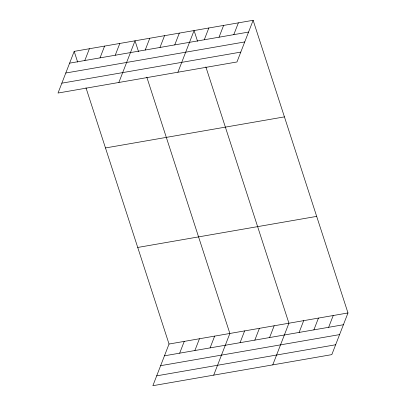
<?xml version="1.0" encoding="UTF-8"?>
<svg xmlns="http://www.w3.org/2000/svg" width="406" height="406" viewBox="0 0 406 406"><rect width="100%" height="100%" fill="white"/><g stroke="black" fill="none" stroke-linecap="round" stroke-linejoin="round"><path stroke-width="0.61" d="M74.181 51.374L58.022 93.04L236.967 61.966L253.131 20.3L74.181 51.374L77.658 62.103M84.824 60.514L89.391 48.735M100.033 57.87L104.601 46.091M115.243 55.231L119.816 43.452M118.862 82.474L135.025 40.808L138.502 51.542M145.216 50.024L149.789 38.245M159.979 47.461L164.552 35.682M174.742 44.899L179.315 33.119M177.914 72.217L194.078 30.557L197.555 41.285M204.269 39.768L208.841 27.989M219.032 37.205L223.605 25.426M233.795 34.642L238.368 22.863M85.965 87.742L169.033 344.034L152.869 385.7L331.819 354.626L347.978 312.96L253.131 20.3M179.675 353.174L184.243 341.395M194.885 350.53L199.453 338.751M210.095 347.891L214.662 336.112M213.713 375.134L229.872 333.473L146.81 77.176M240.068 342.684L244.635 330.905M254.831 340.121L259.398 328.342M269.594 337.559L274.162 325.779M272.766 364.882L288.925 323.217L205.862 66.919M299.12 332.433L303.688 320.654M313.884 329.87L318.451 318.091M328.647 327.307L333.214 315.528M69.614 63.153L248.558 32.079M65.787 73.014L244.737 41.94M61.844 83.174L240.794 52.1M105.484 147.951L284.428 116.877M137.73 247.457L316.68 216.383M169.033 344.034L347.978 312.96M164.46 355.813L343.41 324.739M160.639 365.679L339.583 334.605M156.696 375.839L335.645 344.765"/></g></svg>
